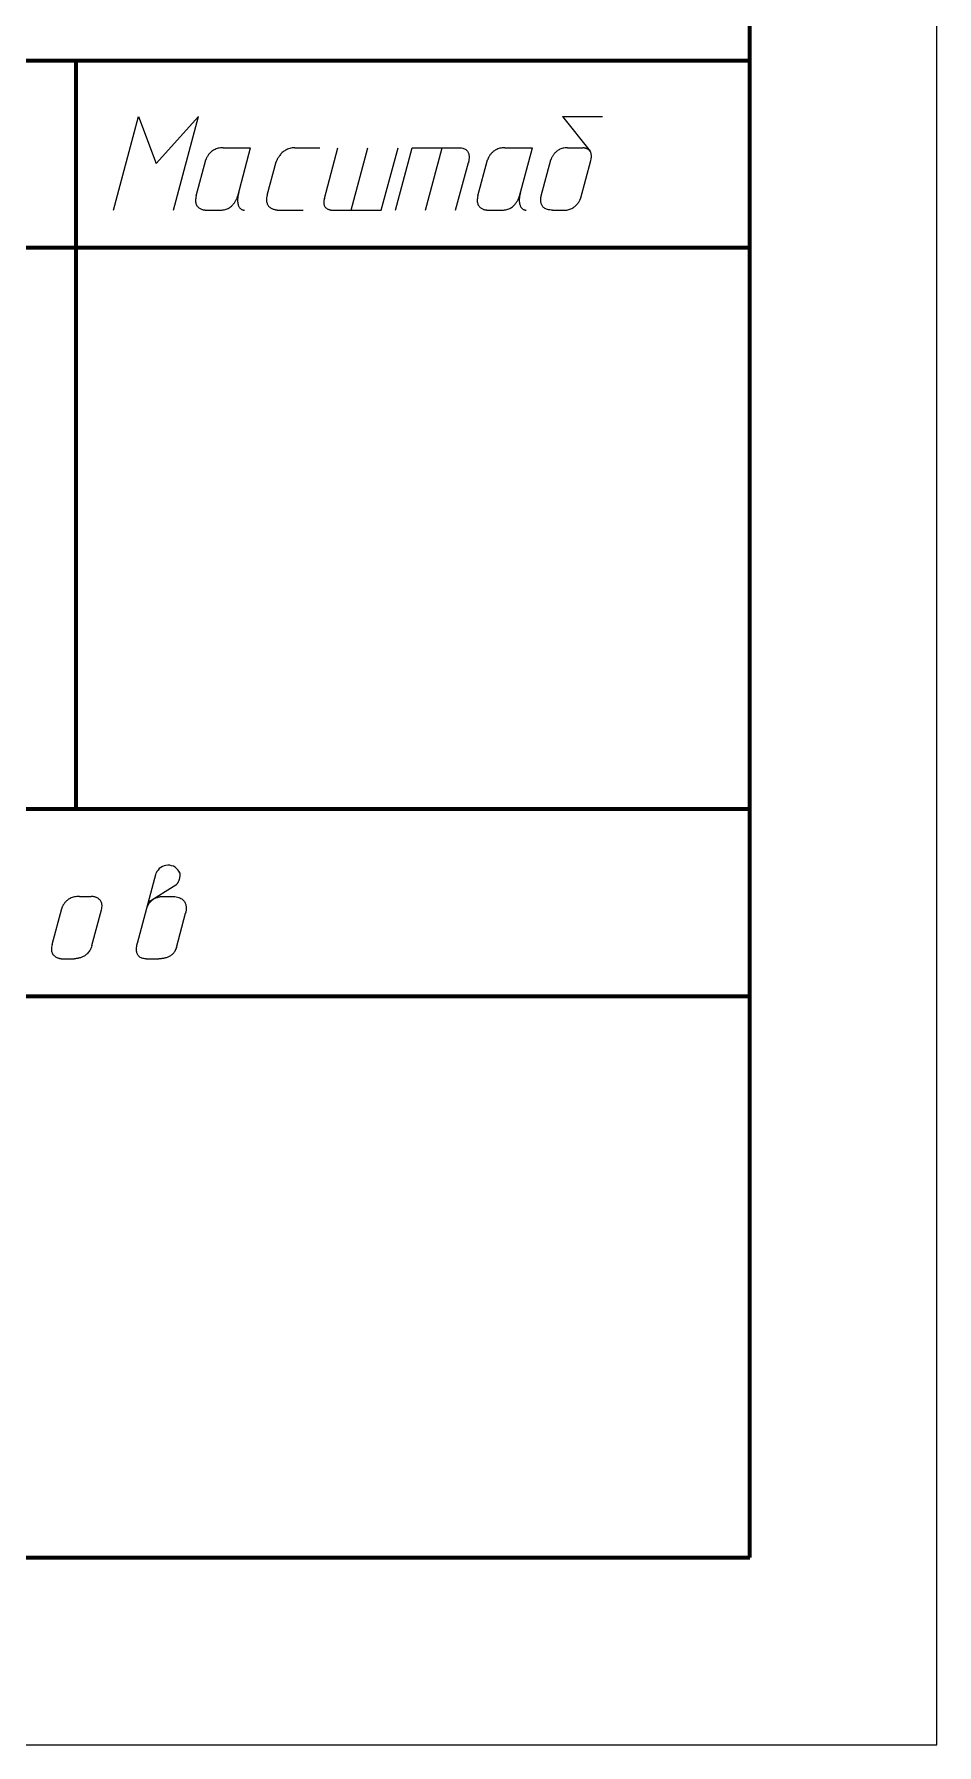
# Model space of a CAD drawing. Extents: x -103 to 643, y -127 to 210.
# Drawn here: x 306.7 to 342.8, y -105.2 to -36.7 of the extents above; entities that cross this region are included whole.
import ezdxf

# ---------------------------------------------------------------- set-up
doc = ezdxf.new("R2010")
doc.units = 0
doc.layers.get('0').update_dxf_attribs({"linetype": 'CONTINUOUS', "lineweight": 25})

msp = doc.modelspace()

# ---------------------------------------------------------------- linework, layer by layer
for p, q in [((342.841, -105.228), (342.841, 209.772)), ((-102.659, -105.228), (342.841, -105.228))]:
    msp.add_line(p, q)
at = {"lineweight": 70}
for p, q in [((335.341, -97.728), (335.341, 202.272)), ((155.341, -37.728), (335.341, -37.728)), ((308.341, -67.728), (308.341, -37.728)), ((260.341, -45.228), (335.341, -45.228)), ((335.341, -67.728), (282.841, -67.728)), ((155.341, -75.228), (335.341, -75.228)), ((-72.659, -97.728), (335.341, -97.728))]:
    msp.add_line(p, q, dxfattribs=at)
at = {"color": 7, "linetype": 'CONTINUOUS', "lineweight": 25}
for p, q in [((309.841, -43.728), (310.846, -39.978)), ((309.841, -43.728), (310.846, -39.978)), ((310.846, -39.978), (311.547, -41.853)), ((313.254, -39.978), (311.547, -41.853)), ((312.249, -43.728), (313.254, -39.978)), ((327.837, -39.978), (329.445, -39.978)), ((327.837, -39.978), (328.944, -41.369)), ((313.157, -43.156), (313.545, -41.711)), ((313.546, -41.705), (313.545, -41.709)), ((313.545, -41.709), (313.545, -41.711)), ((313.549, -41.698), (313.546, -41.705)), ((313.552, -41.688), (313.549, -41.698)), ((313.556, -41.677), (313.552, -41.688)), ((313.561, -41.663), (313.556, -41.677)), ((313.568, -41.648), (313.561, -41.663)), ((313.576, -41.631), (313.568, -41.648)), ((313.585, -41.612), (313.576, -41.631)), ((313.596, -41.592), (313.585, -41.612)), ((313.607, -41.571), (313.596, -41.592)), ((313.621, -41.55), (313.607, -41.571)), ((313.636, -41.527), (313.621, -41.55)), ((313.652, -41.504), (313.636, -41.527)), ((313.67, -41.481), (313.652, -41.504)), ((313.69, -41.458), (313.67, -41.481)), ((313.712, -41.434), (313.69, -41.458)), ((313.735, -41.411), (313.712, -41.434)), ((313.76, -41.389), (313.735, -41.411)), ((313.788, -41.367), (313.76, -41.389)), ((313.817, -41.346), (313.788, -41.367)), ((313.848, -41.326), (313.817, -41.346)), ((313.882, -41.308), (313.848, -41.326)), ((313.917, -41.291), (313.882, -41.308)), ((313.955, -41.275), (313.917, -41.291)), ((313.995, -41.262), (313.955, -41.275)), ((314.038, -41.25), (313.995, -41.262)), ((314.083, -41.241), (314.038, -41.25)), ((314.13, -41.234), (314.083, -41.241)), ((314.18, -41.23), (314.13, -41.234)), ((314.233, -41.228), (314.18, -41.23)), ((314.233, -41.228), (315.34, -41.228)), ((314.82, -43.171), (315.34, -41.228)), ((316, -43.131), (316.359, -41.793)), ((316.36, -41.79), (316.359, -41.793)), ((316.359, -41.793), (316.359, -41.793)), ((316.363, -41.783), (316.36, -41.79)), ((316.367, -41.773), (316.363, -41.783)), ((316.372, -41.76), (316.367, -41.773)), ((316.379, -41.745), (316.372, -41.76)), ((316.387, -41.727), (316.379, -41.745)), ((316.397, -41.708), (316.387, -41.727)), ((316.408, -41.686), (316.397, -41.708)), ((316.42, -41.663), (316.408, -41.686)), ((316.434, -41.639), (316.42, -41.663)), ((316.45, -41.613), (316.434, -41.639)), ((316.468, -41.586), (316.45, -41.613)), ((316.487, -41.559), (316.468, -41.586)), ((316.508, -41.532), (316.487, -41.559)), ((316.53, -41.504), (316.508, -41.532)), ((316.555, -41.476), (316.53, -41.504)), ((316.581, -41.449), (316.555, -41.476)), ((316.609, -41.422), (316.581, -41.449)), ((316.64, -41.396), (316.609, -41.422)), ((316.672, -41.37), (316.64, -41.396)), ((316.706, -41.347), (316.672, -41.37)), ((316.742, -41.324), (316.706, -41.347)), ((316.78, -41.304), (316.742, -41.324)), ((316.821, -41.285), (316.78, -41.304)), ((316.863, -41.269), (316.821, -41.285)), ((316.908, -41.255), (316.863, -41.269)), ((316.955, -41.243), (316.908, -41.255)), ((317.005, -41.235), (316.955, -41.243)), ((317.056, -41.23), (317.005, -41.235)), ((317.11, -41.228), (317.056, -41.23)), ((317.11, -41.228), (318.119, -41.228)), ((318.294, -43.262), (318.839, -41.228)), ((319.373, -43.728), (320.043, -41.228)), ((320.577, -43.728), (321.247, -41.228)), ((321.147, -43.728), (321.817, -41.228)), ((321.817, -41.228), (323.703, -41.228)), ((322.351, -43.728), (323.021, -41.228)), ((323.703, -41.228), (323.752, -41.23)), ((323.752, -41.23), (323.797, -41.235)), ((323.797, -41.235), (323.838, -41.243)), ((323.838, -41.243), (323.876, -41.253)), ((323.876, -41.253), (323.909, -41.267)), ((323.909, -41.267), (323.94, -41.282)), ((323.94, -41.282), (323.967, -41.3)), ((323.967, -41.3), (323.99, -41.32)), ((323.99, -41.32), (324.011, -41.342)), ((324.011, -41.342), (324.029, -41.365)), ((324.029, -41.365), (324.045, -41.389)), ((324.045, -41.389), (324.058, -41.415)), ((324.058, -41.415), (324.069, -41.441)), ((324.069, -41.811), (324.067, -41.82)), ((324.069, -41.441), (324.078, -41.468)), ((324.072, -41.799), (324.069, -41.811)), ((324.075, -41.785), (324.072, -41.799)), ((324.079, -41.769), (324.075, -41.785)), ((324.078, -41.468), (324.084, -41.496)), ((324.082, -41.75), (324.079, -41.769)), ((324.086, -41.73), (324.082, -41.75)), ((324.084, -41.496), (324.089, -41.524)), ((324.089, -41.707), (324.086, -41.73)), ((324.089, -41.524), (324.093, -41.552)), ((324.091, -41.684), (324.089, -41.707)), ((324.094, -41.659), (324.091, -41.684)), ((324.093, -41.552), (324.095, -41.579)), ((324.095, -41.633), (324.094, -41.659)), ((324.095, -41.579), (324.095, -41.606)), ((324.095, -41.606), (324.095, -41.633)), ((324.449, -43.156), (324.836, -41.711)), ((324.838, -41.705), (324.836, -41.709)), ((324.836, -41.709), (324.836, -41.711)), ((324.84, -41.698), (324.838, -41.705)), ((324.843, -41.688), (324.84, -41.698)), ((324.848, -41.677), (324.843, -41.688)), ((324.853, -41.663), (324.848, -41.677)), ((324.86, -41.648), (324.853, -41.663)), ((324.867, -41.631), (324.86, -41.648)), ((324.877, -41.612), (324.867, -41.631)), ((324.887, -41.592), (324.877, -41.612)), ((324.899, -41.571), (324.887, -41.592)), ((324.912, -41.55), (324.899, -41.571)), ((324.927, -41.527), (324.912, -41.55)), ((324.944, -41.504), (324.927, -41.527)), ((324.962, -41.481), (324.944, -41.504)), ((324.982, -41.458), (324.962, -41.481)), ((325.003, -41.434), (324.982, -41.458)), ((325.027, -41.411), (325.003, -41.434)), ((325.052, -41.389), (325.027, -41.411)), ((325.079, -41.367), (325.052, -41.389)), ((325.108, -41.346), (325.079, -41.367)), ((325.14, -41.326), (325.108, -41.346)), ((325.173, -41.308), (325.14, -41.326)), ((325.209, -41.291), (325.173, -41.308)), ((325.247, -41.275), (325.209, -41.291)), ((325.287, -41.262), (325.247, -41.275)), ((325.329, -41.25), (325.287, -41.262)), ((325.374, -41.241), (325.329, -41.25)), ((325.422, -41.234), (325.374, -41.241)), ((325.472, -41.23), (325.422, -41.234)), ((325.524, -41.228), (325.472, -41.23)), ((325.524, -41.228), (326.632, -41.228)), ((326.111, -43.171), (326.632, -41.228)), ((326.986, -43.154), (327.373, -41.709)), ((327.374, -41.705), (327.373, -41.708)), ((327.373, -41.708), (327.373, -41.709)), ((327.376, -41.699), (327.374, -41.705)), ((327.379, -41.69), (327.376, -41.699)), ((327.383, -41.679), (327.379, -41.69)), ((327.389, -41.665), (327.383, -41.679)), ((327.395, -41.65), (327.389, -41.665)), ((327.402, -41.633), (327.395, -41.65)), ((327.411, -41.615), (327.402, -41.633)), ((327.422, -41.595), (327.411, -41.615)), ((327.433, -41.574), (327.422, -41.595)), ((327.446, -41.552), (327.433, -41.574)), ((327.461, -41.529), (327.446, -41.552)), ((327.477, -41.506), (327.461, -41.529)), ((327.495, -41.483), (327.477, -41.506)), ((327.514, -41.459), (327.495, -41.483)), ((327.535, -41.435), (327.514, -41.459)), ((327.558, -41.412), (327.535, -41.435)), ((327.583, -41.389), (327.558, -41.412)), ((327.61, -41.367), (327.583, -41.389)), ((327.638, -41.346), (327.61, -41.367)), ((327.669, -41.326), (327.638, -41.346)), ((327.701, -41.307), (327.669, -41.326)), ((327.736, -41.29), (327.701, -41.307)), ((327.773, -41.274), (327.736, -41.29)), ((327.812, -41.261), (327.773, -41.274)), ((327.853, -41.249), (327.812, -41.261)), ((327.897, -41.24), (327.853, -41.249)), ((327.943, -41.233), (327.897, -41.24)), ((327.991, -41.229), (327.943, -41.233)), ((328.042, -41.228), (327.991, -41.229)), ((328.042, -41.228), (328.657, -41.228)), ((328.573, -43.234), (328.974, -41.735)), ((328.658, -41.228), (328.657, -41.228)), ((328.661, -41.228), (328.658, -41.228)), ((328.667, -41.229), (328.661, -41.228)), ((328.676, -41.229), (328.667, -41.229)), ((328.686, -41.23), (328.676, -41.229)), ((328.698, -41.232), (328.686, -41.23)), ((328.712, -41.234), (328.698, -41.232)), ((328.727, -41.237), (328.712, -41.234)), ((328.743, -41.241), (328.727, -41.237)), ((328.761, -41.245), (328.743, -41.241)), ((328.779, -41.251), (328.761, -41.245)), ((328.798, -41.258), (328.779, -41.251)), ((328.817, -41.266), (328.798, -41.258)), ((328.836, -41.275), (328.817, -41.266)), ((328.855, -41.286), (328.836, -41.275)), ((328.874, -41.299), (328.855, -41.286)), ((328.892, -41.312), (328.874, -41.299)), ((328.909, -41.328), (328.892, -41.312)), ((328.926, -41.346), (328.909, -41.328)), ((328.941, -41.365), (328.926, -41.346)), ((328.955, -41.386), (328.941, -41.365)), ((328.968, -41.41), (328.955, -41.386)), ((328.979, -41.436), (328.968, -41.41)), ((328.974, -41.735), (328.986, -41.687)), ((328.987, -41.464), (328.979, -41.436)), ((328.986, -41.687), (328.993, -41.643)), ((328.994, -41.495), (328.987, -41.464)), ((328.993, -41.643), (328.998, -41.602)), ((328.998, -41.528), (328.994, -41.495)), ((328.999, -41.563), (328.998, -41.528)), ((328.998, -41.602), (328.999, -41.563)), ((323.555, -43.728), (324.067, -41.819)), ((324.067, -41.82), (324.065, -41.826)), ((313.157, -43.156), (313.145, -43.209)), ((314.812, -43.198), (314.815, -43.187)), ((314.815, -43.187), (314.818, -43.179)), ((314.818, -43.179), (314.819, -43.173)), ((314.819, -43.173), (314.82, -43.171)), ((314.828, -43.182), (314.821, -43.238)), ((314.838, -43.121), (314.828, -43.182)), ((314.852, -43.056), (314.838, -43.121)), ((314.869, -42.987), (314.852, -43.056)), ((315.987, -43.187), (315.979, -43.239)), ((316, -43.131), (315.987, -43.187)), ((324.449, -43.156), (324.436, -43.209)), ((326.103, -43.198), (326.107, -43.187)), ((326.107, -43.187), (326.109, -43.179)), ((326.109, -43.179), (326.111, -43.173)), ((326.111, -43.173), (326.111, -43.171)), ((326.119, -43.182), (326.112, -43.238)), ((326.13, -43.121), (326.119, -43.182)), ((326.143, -43.056), (326.13, -43.121)), ((326.161, -42.987), (326.143, -43.056)), ((326.978, -43.188), (326.981, -43.175)), ((326.981, -43.175), (326.983, -43.166)), ((326.983, -43.166), (326.985, -43.158)), ((326.985, -43.158), (326.986, -43.154)), ((313.136, -43.259), (313.131, -43.306)), ((313.131, -43.306), (313.131, -43.35)), ((313.131, -43.35), (313.133, -43.39)), ((313.133, -43.39), (313.139, -43.428)), ((313.145, -43.209), (313.136, -43.259)), ((313.139, -43.428), (313.147, -43.462)), ((313.147, -43.462), (313.158, -43.494)), ((313.158, -43.494), (313.172, -43.523)), ((313.172, -43.523), (313.188, -43.55)), ((313.188, -43.55), (313.205, -43.574)), ((313.205, -43.574), (313.225, -43.596)), ((313.225, -43.596), (313.246, -43.616)), ((313.246, -43.616), (313.268, -43.634)), ((313.268, -43.634), (313.291, -43.649)), ((313.291, -43.649), (313.315, -43.663)), ((313.315, -43.663), (313.339, -43.675)), ((313.339, -43.675), (313.363, -43.686)), ((313.363, -43.686), (313.388, -43.695)), ((313.388, -43.695), (313.412, -43.702)), ((313.412, -43.702), (313.435, -43.709)), ((313.435, -43.709), (313.458, -43.714)), ((313.458, -43.714), (313.48, -43.718)), ((313.48, -43.718), (313.5, -43.721)), ((313.5, -43.721), (313.519, -43.724)), ((313.519, -43.724), (313.537, -43.726)), ((313.537, -43.726), (313.552, -43.727)), ((313.552, -43.727), (313.565, -43.728)), ((313.565, -43.728), (313.575, -43.728)), ((313.575, -43.728), (313.583, -43.728)), ((313.583, -43.728), (313.588, -43.728)), ((313.588, -43.728), (314.128, -43.728)), ((314.128, -43.728), (314.179, -43.726)), ((314.179, -43.726), (314.228, -43.721)), ((314.228, -43.721), (314.275, -43.713)), ((314.275, -43.713), (314.319, -43.703)), ((314.319, -43.703), (314.361, -43.689)), ((314.361, -43.689), (314.4, -43.674)), ((314.4, -43.674), (314.438, -43.656)), ((314.438, -43.656), (314.473, -43.636)), ((314.473, -43.636), (314.507, -43.615)), ((314.507, -43.615), (314.538, -43.592)), ((314.538, -43.592), (314.568, -43.568)), ((314.568, -43.568), (314.595, -43.543)), ((314.595, -43.543), (314.621, -43.518)), ((314.621, -43.518), (314.645, -43.491)), ((314.645, -43.491), (314.667, -43.464)), ((314.667, -43.464), (314.687, -43.438)), ((314.687, -43.438), (314.706, -43.411)), ((314.706, -43.411), (314.723, -43.384)), ((314.723, -43.384), (314.738, -43.359)), ((314.738, -43.359), (314.752, -43.333)), ((314.752, -43.333), (314.765, -43.309)), ((314.765, -43.309), (314.776, -43.286)), ((314.776, -43.286), (314.785, -43.265)), ((314.785, -43.265), (314.794, -43.245)), ((314.794, -43.245), (314.801, -43.227)), ((314.801, -43.227), (314.807, -43.211)), ((314.807, -43.211), (314.812, -43.198)), ((314.817, -43.291), (314.816, -43.339)), ((314.816, -43.339), (314.817, -43.384)), ((314.821, -43.238), (314.817, -43.291)), ((314.817, -43.384), (314.821, -43.425)), ((314.821, -43.425), (314.827, -43.463)), ((314.827, -43.463), (314.834, -43.498)), ((314.834, -43.498), (314.844, -43.529)), ((314.844, -43.529), (314.855, -43.557)), ((314.855, -43.557), (314.868, -43.583)), ((314.868, -43.583), (314.882, -43.606)), ((314.882, -43.606), (314.896, -43.626)), ((314.896, -43.626), (314.912, -43.644)), ((314.912, -43.644), (314.927, -43.66)), ((314.927, -43.66), (314.944, -43.673)), ((314.944, -43.673), (314.96, -43.685)), ((314.96, -43.685), (314.976, -43.695)), ((314.976, -43.695), (314.992, -43.703)), ((314.992, -43.703), (315.007, -43.71)), ((315.007, -43.71), (315.022, -43.715)), ((315.022, -43.715), (315.035, -43.719)), ((315.035, -43.719), (315.048, -43.723)), ((315.048, -43.723), (315.059, -43.725)), ((315.059, -43.725), (315.069, -43.726)), ((315.069, -43.726), (315.076, -43.727)), ((315.076, -43.727), (315.082, -43.728)), ((315.082, -43.728), (315.086, -43.728)), ((315.086, -43.728), (315.087, -43.728)), ((315.979, -43.239), (315.974, -43.288)), ((315.974, -43.288), (315.974, -43.334)), ((315.974, -43.334), (315.978, -43.376)), ((315.978, -43.376), (315.985, -43.415)), ((315.985, -43.415), (315.995, -43.451)), ((315.995, -43.451), (316.008, -43.484)), ((316.008, -43.484), (316.023, -43.515)), ((316.023, -43.515), (316.041, -43.542)), ((316.041, -43.542), (316.061, -43.568)), ((316.061, -43.568), (316.083, -43.591)), ((316.083, -43.591), (316.107, -43.611)), ((316.107, -43.611), (316.131, -43.63)), ((316.131, -43.63), (316.157, -43.646)), ((316.157, -43.646), (316.183, -43.66)), ((316.183, -43.66), (316.21, -43.673)), ((316.21, -43.673), (316.237, -43.684)), ((316.237, -43.684), (316.264, -43.693)), ((316.264, -43.693), (316.29, -43.701)), ((316.29, -43.701), (316.316, -43.708)), ((316.316, -43.708), (316.34, -43.713)), ((316.34, -43.713), (316.364, -43.718)), ((316.364, -43.718), (316.386, -43.721)), ((316.386, -43.721), (316.406, -43.724)), ((316.406, -43.724), (316.424, -43.726)), ((316.424, -43.726), (316.44, -43.727)), ((316.44, -43.727), (316.454, -43.727)), ((316.454, -43.727), (316.464, -43.728)), ((316.464, -43.728), (316.471, -43.728)), ((316.471, -43.728), (316.475, -43.728)), ((316.475, -43.728), (317.449, -43.728)), ((318.272, -43.385), (318.271, -43.42)), ((318.271, -43.42), (318.273, -43.453)), ((318.276, -43.347), (318.272, -43.385)), ((318.273, -43.453), (318.277, -43.484)), ((318.283, -43.306), (318.276, -43.347)), ((318.277, -43.484), (318.284, -43.512)), ((318.294, -43.262), (318.283, -43.306)), ((318.284, -43.512), (318.292, -43.538)), ((318.292, -43.538), (318.303, -43.562)), ((318.303, -43.562), (318.315, -43.583)), ((318.315, -43.583), (318.328, -43.603)), ((318.328, -43.603), (318.343, -43.621)), ((318.343, -43.621), (318.359, -43.637)), ((318.359, -43.637), (318.376, -43.651)), ((318.376, -43.651), (318.394, -43.664)), ((318.394, -43.664), (318.412, -43.675)), ((318.412, -43.675), (318.43, -43.685)), ((318.43, -43.685), (318.448, -43.694)), ((318.448, -43.694), (318.467, -43.701)), ((318.467, -43.701), (318.484, -43.707)), ((318.484, -43.707), (318.502, -43.712)), ((318.502, -43.712), (318.518, -43.717)), ((318.518, -43.717), (318.534, -43.72)), ((318.534, -43.72), (318.548, -43.723)), ((318.548, -43.723), (318.561, -43.725)), ((318.561, -43.725), (318.573, -43.726)), ((318.573, -43.726), (318.582, -43.727)), ((318.582, -43.727), (318.59, -43.728)), ((318.59, -43.728), (318.595, -43.728)), ((318.595, -43.728), (318.599, -43.728)), ((318.599, -43.728), (318.599, -43.728)), ((318.599, -43.728), (320.577, -43.728)), ((324.423, -43.306), (324.422, -43.35)), ((324.422, -43.35), (324.424, -43.39)), ((324.428, -43.259), (324.423, -43.306)), ((324.424, -43.39), (324.43, -43.428)), ((324.436, -43.209), (324.428, -43.259)), ((324.43, -43.428), (324.439, -43.462)), ((324.439, -43.462), (324.45, -43.494)), ((324.45, -43.494), (324.463, -43.523)), ((324.463, -43.523), (324.479, -43.55)), ((324.479, -43.55), (324.497, -43.574)), ((324.497, -43.574), (324.516, -43.596)), ((324.516, -43.596), (324.537, -43.616)), ((324.537, -43.616), (324.559, -43.634)), ((324.559, -43.634), (324.582, -43.649)), ((324.582, -43.649), (324.606, -43.663)), ((324.606, -43.663), (324.63, -43.675)), ((324.63, -43.675), (324.655, -43.686)), ((324.655, -43.686), (324.679, -43.695)), ((324.679, -43.695), (324.703, -43.702)), ((324.703, -43.702), (324.727, -43.709)), ((324.727, -43.709), (324.75, -43.714)), ((324.75, -43.714), (324.771, -43.718)), ((324.771, -43.718), (324.792, -43.721)), ((324.792, -43.721), (324.811, -43.724)), ((324.811, -43.724), (324.828, -43.726)), ((324.828, -43.726), (324.843, -43.727)), ((324.843, -43.727), (324.856, -43.728)), ((324.856, -43.728), (324.867, -43.728)), ((324.867, -43.728), (324.875, -43.728)), ((324.875, -43.728), (324.879, -43.728)), ((324.879, -43.728), (325.419, -43.728)), ((325.419, -43.728), (325.471, -43.726)), ((325.471, -43.726), (325.52, -43.721)), ((325.52, -43.721), (325.566, -43.713)), ((325.566, -43.713), (325.61, -43.703)), ((325.61, -43.703), (325.652, -43.689)), ((325.652, -43.689), (325.692, -43.674)), ((325.692, -43.674), (325.729, -43.656)), ((325.729, -43.656), (325.765, -43.636)), ((325.765, -43.636), (325.798, -43.615)), ((325.798, -43.615), (325.83, -43.592)), ((325.83, -43.592), (325.859, -43.568)), ((325.859, -43.568), (325.887, -43.543)), ((325.887, -43.543), (325.912, -43.518)), ((325.912, -43.518), (325.936, -43.491)), ((325.936, -43.491), (325.958, -43.464)), ((325.958, -43.464), (325.978, -43.438)), ((325.978, -43.438), (325.997, -43.411)), ((325.997, -43.411), (326.014, -43.384)), ((326.014, -43.384), (326.03, -43.359)), ((326.03, -43.359), (326.044, -43.333)), ((326.044, -43.333), (326.056, -43.309)), ((326.056, -43.309), (326.067, -43.286)), ((326.067, -43.286), (326.077, -43.265)), ((326.077, -43.265), (326.085, -43.245)), ((326.085, -43.245), (326.092, -43.227)), ((326.092, -43.227), (326.098, -43.211)), ((326.098, -43.211), (326.103, -43.198)), ((326.108, -43.291), (326.107, -43.339)), ((326.107, -43.339), (326.108, -43.384)), ((326.112, -43.238), (326.108, -43.291)), ((326.108, -43.384), (326.112, -43.425)), ((326.112, -43.425), (326.118, -43.463)), ((326.118, -43.463), (326.126, -43.498)), ((326.126, -43.498), (326.136, -43.529)), ((326.136, -43.529), (326.147, -43.557)), ((326.147, -43.557), (326.159, -43.583)), ((326.159, -43.583), (326.173, -43.606)), ((326.173, -43.606), (326.188, -43.626)), ((326.188, -43.626), (326.203, -43.644)), ((326.203, -43.644), (326.219, -43.66)), ((326.219, -43.66), (326.235, -43.673)), ((326.235, -43.673), (326.251, -43.685)), ((326.251, -43.685), (326.267, -43.695)), ((326.267, -43.695), (326.283, -43.703)), ((326.283, -43.703), (326.299, -43.71)), ((326.299, -43.71), (326.313, -43.715)), ((326.313, -43.715), (326.327, -43.719)), ((326.327, -43.719), (326.339, -43.723)), ((326.339, -43.723), (326.351, -43.725)), ((326.351, -43.725), (326.36, -43.726)), ((326.36, -43.726), (326.368, -43.727)), ((326.368, -43.727), (326.374, -43.728)), ((326.374, -43.728), (326.377, -43.728)), ((326.377, -43.728), (326.379, -43.728)), ((326.965, -43.306), (326.966, -43.282)), ((326.965, -43.331), (326.965, -43.306)), ((326.967, -43.357), (326.965, -43.331)), ((326.966, -43.282), (326.968, -43.26)), ((326.969, -43.383), (326.967, -43.357)), ((326.968, -43.26), (326.97, -43.239)), ((326.973, -43.41), (326.969, -43.383)), ((326.97, -43.239), (326.972, -43.22)), ((326.972, -43.22), (326.975, -43.203)), ((326.979, -43.437), (326.973, -43.41)), ((326.975, -43.203), (326.978, -43.188)), ((326.986, -43.464), (326.979, -43.437)), ((326.995, -43.491), (326.986, -43.464)), ((327.007, -43.518), (326.995, -43.491)), ((327.021, -43.544), (327.007, -43.518)), ((327.038, -43.569), (327.021, -43.544)), ((327.057, -43.593), (327.038, -43.569)), ((327.079, -43.616), (327.057, -43.593)), ((327.104, -43.637), (327.079, -43.616)), ((327.133, -43.656), (327.104, -43.637)), ((327.165, -43.674), (327.133, -43.656)), ((327.2, -43.69), (327.165, -43.674)), ((327.24, -43.703), (327.2, -43.69)), ((327.283, -43.714), (327.24, -43.703)), ((327.331, -43.721), (327.283, -43.714)), ((327.382, -43.726), (327.331, -43.721)), ((327.439, -43.728), (327.382, -43.726)), ((327.439, -43.728), (327.911, -43.728)), ((327.911, -43.728), (327.961, -43.726)), ((327.961, -43.726), (328.009, -43.722)), ((328.009, -43.722), (328.054, -43.714)), ((328.054, -43.714), (328.097, -43.704)), ((328.097, -43.704), (328.138, -43.691)), ((328.138, -43.691), (328.176, -43.676)), ((328.176, -43.676), (328.213, -43.66)), ((328.213, -43.66), (328.247, -43.641)), ((328.247, -43.641), (328.28, -43.621)), ((328.28, -43.621), (328.31, -43.599)), ((328.31, -43.599), (328.339, -43.577)), ((328.339, -43.577), (328.365, -43.553)), ((328.365, -43.553), (328.39, -43.529)), ((328.39, -43.529), (328.413, -43.505)), ((328.413, -43.505), (328.434, -43.48)), ((328.434, -43.48), (328.453, -43.455)), ((328.453, -43.455), (328.471, -43.431)), ((328.471, -43.431), (328.487, -43.406)), ((328.487, -43.406), (328.502, -43.383)), ((328.502, -43.383), (328.515, -43.36)), ((328.515, -43.36), (328.527, -43.339)), ((328.527, -43.339), (328.537, -43.319)), ((328.537, -43.319), (328.546, -43.3)), ((328.546, -43.3), (328.553, -43.284)), ((328.553, -43.284), (328.559, -43.269)), ((328.559, -43.269), (328.564, -43.256)), ((328.564, -43.256), (328.568, -43.246)), ((328.568, -43.246), (328.571, -43.239)), ((328.571, -43.239), (328.573, -43.234)), ((328.573, -43.234), (328.573, -43.232)), ((328.573, -43.232), (328.573, -43.234))]:
    msp.add_line(p, q, dxfattribs=at)
at = {"linetype": 'CONTINUOUS', "lineweight": 25}
for p, q in [((310.8, -73.102), (311.549, -70.304)), ((312.455, -70.603), (312.448, -70.623)), ((312.463, -70.582), (312.455, -70.603)), ((312.47, -70.56), (312.463, -70.582)), ((312.476, -70.536), (312.47, -70.56)), ((312.482, -70.51), (312.476, -70.536)), ((312.487, -70.484), (312.482, -70.51)), ((312.492, -70.455), (312.487, -70.484)), ((312.496, -70.425), (312.492, -70.455)), ((312.499, -70.394), (312.496, -70.425)), ((312.501, -70.361), (312.499, -70.394)), ((312.501, -70.29), (312.502, -70.326)), ((312.502, -70.326), (312.501, -70.361)), ((308.148, -71.291), (308.111, -71.307)), ((308.187, -71.275), (308.148, -71.291)), ((308.229, -71.262), (308.187, -71.275)), ((308.273, -71.25), (308.229, -71.262)), ((308.319, -71.241), (308.273, -71.25)), ((308.369, -71.234), (308.319, -71.241)), ((308.421, -71.23), (308.369, -71.234)), ((308.476, -71.228), (308.421, -71.23)), ((308.476, -71.228), (308.944, -71.228)), ((308.945, -71.228), (308.944, -71.228)), ((308.95, -71.228), (308.945, -71.228)), ((308.957, -71.229), (308.95, -71.228)), ((308.967, -71.229), (308.957, -71.229)), ((308.98, -71.23), (308.967, -71.229)), ((308.995, -71.232), (308.98, -71.23)), ((309.012, -71.234), (308.995, -71.232)), ((309.031, -71.237), (309.012, -71.234)), ((309.051, -71.241), (309.031, -71.237)), ((309.073, -71.246), (309.051, -71.241)), ((309.095, -71.252), (309.073, -71.246)), ((309.119, -71.259), (309.095, -71.252)), ((309.143, -71.268), (309.119, -71.259)), ((309.167, -71.278), (309.143, -71.268)), ((309.191, -71.289), (309.167, -71.278)), ((309.215, -71.302), (309.191, -71.289)), ((312.346, -70.777), (311.235, -71.478)), ((311.517, -71.302), (311.545, -71.289)), ((311.545, -71.289), (311.573, -71.278)), ((311.573, -71.278), (311.601, -71.268)), ((311.601, -71.268), (311.628, -71.26)), ((311.628, -71.26), (311.654, -71.253)), ((311.654, -71.253), (311.679, -71.247)), ((311.679, -71.247), (311.704, -71.242)), ((311.704, -71.242), (311.727, -71.238)), ((311.727, -71.238), (311.749, -71.235)), ((311.749, -71.235), (311.769, -71.232)), ((311.769, -71.232), (311.788, -71.231)), ((311.788, -71.231), (311.804, -71.229)), ((311.804, -71.229), (311.819, -71.229)), ((311.819, -71.229), (311.832, -71.228)), ((311.832, -71.228), (311.843, -71.228)), ((311.843, -71.228), (311.851, -71.228)), ((311.851, -71.228), (312.161, -71.228)), ((312.161, -71.228), (312.231, -71.23)), ((312.231, -71.23), (312.295, -71.236)), ((312.295, -71.236), (312.354, -71.245)), ((312.345, -70.777), (312.344, -70.777)), ((312.344, -70.777), (312.346, -70.777)), ((312.346, -70.776), (312.345, -70.777)), ((312.348, -70.774), (312.346, -70.776)), ((312.351, -70.772), (312.348, -70.774)), ((312.355, -70.768), (312.351, -70.772)), ((312.354, -71.245), (312.407, -71.257)), ((312.36, -70.763), (312.355, -70.768)), ((312.365, -70.758), (312.36, -70.763)), ((312.371, -70.751), (312.365, -70.758)), ((312.378, -70.743), (312.371, -70.751)), ((312.385, -70.735), (312.378, -70.743)), ((312.392, -70.725), (312.385, -70.735)), ((312.4, -70.714), (312.392, -70.725)), ((312.408, -70.702), (312.4, -70.714)), ((312.407, -71.257), (312.456, -71.272)), ((312.416, -70.688), (312.408, -70.702)), ((312.424, -70.674), (312.416, -70.688)), ((312.432, -70.658), (312.424, -70.674)), ((312.44, -70.641), (312.432, -70.658)), ((312.448, -70.623), (312.44, -70.641)), ((312.456, -71.272), (312.501, -71.29)), ((312.501, -71.29), (312.541, -71.31)), ((307.378, -73.16), (307.766, -71.71)), ((307.767, -71.708), (307.766, -71.71)), ((307.768, -71.703), (307.767, -71.708)), ((307.771, -71.696), (307.768, -71.703)), ((307.774, -71.686), (307.771, -71.696)), ((307.778, -71.674), (307.774, -71.686)), ((307.784, -71.661), (307.778, -71.674)), ((307.79, -71.645), (307.784, -71.661)), ((307.798, -71.628), (307.79, -71.645)), ((307.807, -71.609), (307.798, -71.628)), ((307.818, -71.59), (307.807, -71.609)), ((307.83, -71.569), (307.818, -71.59)), ((307.844, -71.547), (307.83, -71.569)), ((307.859, -71.525), (307.844, -71.547)), ((307.875, -71.502), (307.859, -71.525)), ((307.894, -71.479), (307.875, -71.502)), ((307.914, -71.456), (307.894, -71.479)), ((307.936, -71.433), (307.914, -71.456)), ((307.96, -71.41), (307.936, -71.433)), ((307.986, -71.388), (307.96, -71.41)), ((308.014, -71.366), (307.986, -71.388)), ((308.044, -71.346), (308.014, -71.366)), ((308.077, -71.326), (308.044, -71.346)), ((308.111, -71.307), (308.077, -71.326)), ((308.976, -73.199), (309.359, -71.769)), ((309.238, -71.317), (309.215, -71.302)), ((309.26, -71.334), (309.238, -71.317)), ((309.281, -71.353), (309.26, -71.334)), ((309.301, -71.373), (309.281, -71.353)), ((309.32, -71.396), (309.301, -71.373)), ((309.336, -71.421), (309.32, -71.396)), ((309.351, -71.449), (309.336, -71.421)), ((309.363, -71.479), (309.351, -71.449)), ((309.359, -71.769), (309.371, -71.718)), ((309.372, -71.512), (309.363, -71.479)), ((309.371, -71.718), (309.378, -71.671)), ((309.379, -71.547), (309.372, -71.512)), ((309.378, -71.671), (309.382, -71.627)), ((309.382, -71.585), (309.379, -71.547)), ((309.382, -71.627), (309.382, -71.585)), ((311.161, -71.753), (311.176, -71.704)), ((311.176, -71.704), (311.192, -71.659)), ((311.192, -71.659), (311.211, -71.616)), ((311.211, -71.616), (311.231, -71.576)), ((311.231, -71.576), (311.252, -71.54)), ((311.252, -71.54), (311.275, -71.505)), ((311.275, -71.505), (311.299, -71.474)), ((311.299, -71.474), (311.324, -71.445)), ((311.324, -71.445), (311.35, -71.418)), ((311.35, -71.418), (311.377, -71.394)), ((311.377, -71.394), (311.404, -71.371)), ((311.404, -71.371), (311.432, -71.351)), ((311.432, -71.351), (311.46, -71.333)), ((311.46, -71.333), (311.489, -71.317)), ((311.489, -71.317), (311.517, -71.302)), ((312.361, -73.278), (312.731, -71.897)), ((312.541, -71.31), (312.576, -71.332)), ((312.576, -71.332), (312.608, -71.355)), ((312.608, -71.355), (312.636, -71.381)), ((312.636, -71.381), (312.661, -71.408)), ((312.661, -71.408), (312.682, -71.436)), ((312.682, -71.436), (312.7, -71.465)), ((312.7, -71.465), (312.715, -71.495)), ((312.715, -71.495), (312.728, -71.526)), ((312.728, -71.526), (312.737, -71.556)), ((312.733, -71.889), (312.731, -71.897)), ((312.736, -71.878), (312.733, -71.889)), ((312.739, -71.864), (312.736, -71.878)), ((312.737, -71.556), (312.745, -71.587)), ((312.743, -71.848), (312.739, -71.864)), ((312.746, -71.829), (312.743, -71.848)), ((312.745, -71.587), (312.751, -71.618)), ((312.749, -71.808), (312.746, -71.829)), ((312.752, -71.785), (312.749, -71.808)), ((312.751, -71.618), (312.754, -71.648)), ((312.755, -71.76), (312.752, -71.785)), ((312.754, -71.648), (312.756, -71.677)), ((312.756, -71.734), (312.755, -71.76)), ((312.756, -71.677), (312.757, -71.706)), ((312.757, -71.706), (312.756, -71.734)), ((307.357, -73.263), (307.353, -73.31)), ((307.353, -73.31), (307.353, -73.353)), ((307.365, -73.213), (307.357, -73.263)), ((307.378, -73.16), (307.365, -73.213)), ((308.925, -73.338), (308.904, -73.378)), ((308.944, -73.295), (308.925, -73.338)), ((308.961, -73.248), (308.944, -73.295)), ((308.976, -73.199), (308.961, -73.248)), ((310.765, -73.318), (310.767, -73.291)), ((310.765, -73.345), (310.765, -73.318)), ((310.765, -73.374), (310.765, -73.345)), ((310.767, -73.291), (310.769, -73.264)), ((310.769, -73.264), (310.772, -73.239)), ((310.772, -73.239), (310.775, -73.216)), ((310.775, -73.216), (310.779, -73.193)), ((310.779, -73.193), (310.783, -73.173)), ((310.783, -73.173), (310.787, -73.154)), ((310.787, -73.154), (310.791, -73.137)), ((310.791, -73.137), (310.794, -73.123)), ((310.794, -73.123), (310.797, -73.111)), ((310.797, -73.111), (310.8, -73.102)), ((312.348, -73.32), (312.333, -73.36)), ((312.361, -73.278), (312.348, -73.32)), ((307.353, -73.353), (307.357, -73.393)), ((307.357, -73.393), (307.363, -73.43)), ((307.363, -73.43), (307.373, -73.465)), ((307.373, -73.465), (307.386, -73.496)), ((307.386, -73.496), (307.4, -73.525)), ((307.4, -73.525), (307.417, -73.552)), ((307.417, -73.552), (307.436, -73.576)), ((307.436, -73.576), (307.456, -73.597)), ((307.456, -73.597), (307.478, -73.617)), ((307.478, -73.617), (307.5, -73.634)), ((307.5, -73.634), (307.524, -73.65)), ((307.524, -73.65), (307.547, -73.664)), ((307.547, -73.664), (307.571, -73.676)), ((307.571, -73.676), (307.595, -73.686)), ((307.595, -73.686), (307.618, -73.695)), ((307.618, -73.695), (307.64, -73.703)), ((307.64, -73.703), (307.661, -73.709)), ((307.661, -73.709), (307.681, -73.714)), ((307.681, -73.714), (307.7, -73.718)), ((307.7, -73.718), (307.716, -73.721)), ((307.716, -73.721), (307.73, -73.724)), ((307.73, -73.724), (307.742, -73.726)), ((307.742, -73.726), (307.751, -73.727)), ((307.751, -73.727), (307.757, -73.728)), ((307.759, -73.728), (307.754, -73.728)), ((307.754, -73.728), (308.272, -73.728)), ((307.757, -73.728), (307.76, -73.728)), ((307.76, -73.728), (307.759, -73.728)), ((308.278, -73.728), (308.272, -73.728)), ((308.286, -73.728), (308.278, -73.728)), ((308.297, -73.728), (308.286, -73.728)), ((308.31, -73.727), (308.297, -73.728)), ((308.326, -73.726), (308.31, -73.727)), ((308.344, -73.724), (308.326, -73.726)), ((308.364, -73.722), (308.344, -73.724)), ((308.385, -73.719), (308.364, -73.722)), ((308.408, -73.715), (308.385, -73.719)), ((308.433, -73.71), (308.408, -73.715)), ((308.459, -73.704), (308.433, -73.71)), ((308.486, -73.697), (308.459, -73.704)), ((308.514, -73.689), (308.486, -73.697)), ((308.542, -73.679), (308.514, -73.689)), ((308.572, -73.668), (308.542, -73.679)), ((308.601, -73.655), (308.572, -73.668)), ((308.631, -73.641), (308.601, -73.655)), ((308.661, -73.624), (308.631, -73.641)), ((308.691, -73.606), (308.661, -73.624)), ((308.72, -73.586), (308.691, -73.606)), ((308.749, -73.564), (308.72, -73.586)), ((308.777, -73.539), (308.749, -73.564)), ((308.805, -73.512), (308.777, -73.539)), ((308.832, -73.482), (308.805, -73.512)), ((308.857, -73.45), (308.832, -73.482)), ((308.881, -73.416), (308.857, -73.45)), ((308.904, -73.378), (308.881, -73.416)), ((310.767, -73.402), (310.765, -73.374)), ((310.77, -73.43), (310.767, -73.402)), ((310.775, -73.459), (310.77, -73.43)), ((310.782, -73.487), (310.775, -73.459)), ((310.79, -73.514), (310.782, -73.487)), ((310.801, -73.541), (310.79, -73.514)), ((310.814, -73.567), (310.801, -73.541)), ((310.829, -73.591), (310.814, -73.567)), ((310.847, -73.615), (310.829, -73.591)), ((310.868, -73.636), (310.847, -73.615)), ((310.891, -73.656), (310.868, -73.636)), ((310.917, -73.674), (310.891, -73.656)), ((310.947, -73.69), (310.917, -73.674)), ((310.98, -73.703), (310.947, -73.69)), ((311.017, -73.714), (310.98, -73.703)), ((311.057, -73.721), (311.017, -73.714)), ((311.101, -73.726), (311.057, -73.721)), ((311.149, -73.728), (311.101, -73.726)), ((311.149, -73.728), (311.655, -73.728)), ((311.666, -73.728), (311.655, -73.728)), ((311.679, -73.728), (311.666, -73.728)), ((311.695, -73.728), (311.679, -73.728)), ((311.712, -73.727), (311.695, -73.728)), ((311.731, -73.726), (311.712, -73.727)), ((311.752, -73.725), (311.731, -73.726)), ((311.774, -73.723), (311.752, -73.725)), ((311.798, -73.72), (311.774, -73.723)), ((311.822, -73.717), (311.798, -73.72)), ((311.848, -73.713), (311.822, -73.717)), ((311.875, -73.708), (311.848, -73.713)), ((311.902, -73.702), (311.875, -73.708)), ((311.93, -73.695), (311.902, -73.702)), ((311.958, -73.687), (311.93, -73.695)), ((311.987, -73.677), (311.958, -73.687)), ((312.016, -73.666), (311.987, -73.677)), ((312.044, -73.654), (312.016, -73.666)), ((312.073, -73.64), (312.044, -73.654)), ((312.101, -73.624), (312.073, -73.64)), ((312.129, -73.607), (312.101, -73.624)), ((312.156, -73.588), (312.129, -73.607)), ((312.183, -73.567), (312.156, -73.588)), ((312.208, -73.544), (312.183, -73.567)), ((312.232, -73.519), (312.208, -73.544)), ((312.256, -73.492), (312.232, -73.519)), ((312.277, -73.463), (312.256, -73.492)), ((312.298, -73.431), (312.277, -73.463)), ((312.316, -73.397), (312.298, -73.431)), ((312.333, -73.36), (312.316, -73.397))]:
    msp.add_line(p, q, dxfattribs=at)
msp.add_arc((312.029, -70.49), 0.513, 22.98646, 158.77415, dxfattribs=at)

doc.saveas('drawing.dxf')
